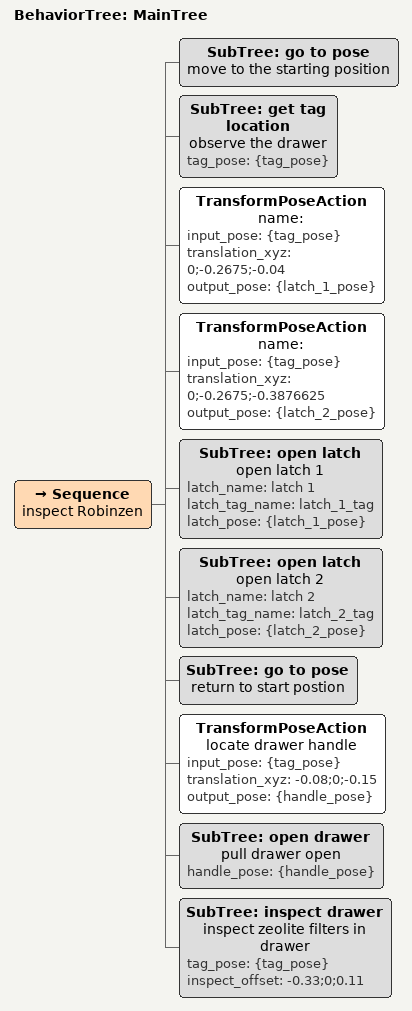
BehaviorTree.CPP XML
<root main_tree_to_execute="MainTree">
    <BehaviorTree ID="MainTree">
        <Sequence name="inspect Robinzen">

            <SubTree
                ID="go to pose"
                name="move to the starting position"
            />

            <SubTree
                ID="get tag location"
                name="observe the drawer"
                tag_pose="{tag_pose}"
            />

            <!-- calculate latch 1 pose -->
            <TransformPoseAction
                name=""
                input_pose="{tag_pose}"
                translation_xyz="0;-0.2675;-0.04"
                output_pose="{latch_1_pose}"
            />

            <!-- calculate latch 2 pose -->
            <TransformPoseAction
                name=""
                input_pose="{tag_pose}"
                translation_xyz="0;-0.2675;-0.3876625"
                output_pose="{latch_2_pose}"
            />

            <!-- open latch 1 -->
            <SubTree
                ID="open latch"
                name="open latch 1"
                latch_name="latch 1"
                latch_tag_name="latch_1_tag"
                latch_pose="{latch_1_pose}"
            />

            <!-- open latch 2 -->
            <SubTree
                ID="open latch"
                name="open latch 2"
                latch_name="latch 2"
                latch_tag_name="latch_2_tag"
                latch_pose="{latch_2_pose}"
            />

            <!-- go back to search pose -->
            <SubTree
                ID="go to pose"
                name="return to start postion"
            />

            <!-- calculate handle pose  -->
            <TransformPoseAction
                name="locate drawer handle"
                input_pose="{tag_pose}"
                translation_xyz="-0.08;0;-0.15"
                output_pose="{handle_pose}"
            />

            <!-- open drawer -->
            <SubTree
                ID="open drawer"
                name="pull drawer open"
                handle_pose="{handle_pose}"
            />

            <!-- inspect drawer -->
            <SubTree
                ID="inspect drawer"
                name="inspect zeolite filters in drawer"
                tag_pose="{tag_pose}"
                inspect_offset="-0.33;0;0.11"
            />

        </Sequence>
    </BehaviorTree>
</root>
